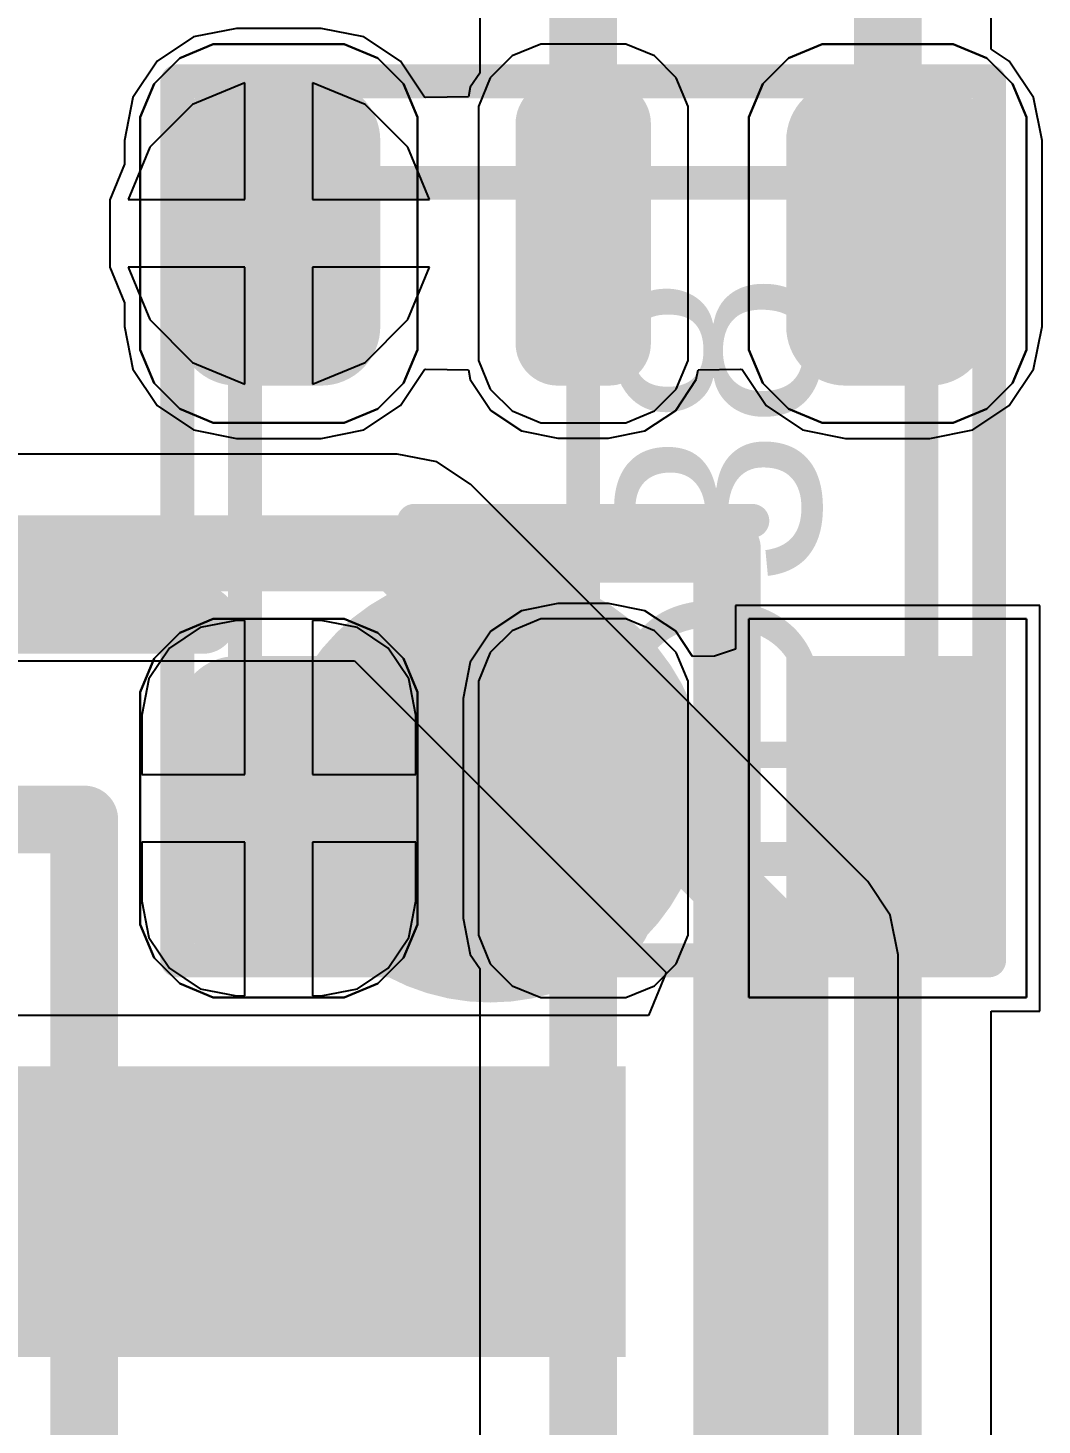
# Model space of a CAD drawing. Header units: inches. Extents: x -5 to 179, y -47 to 8.
# Drawn here: x 69.858 to 72.856, y -13.566 to -9.434 of the extents above; entities that cross this region are included whole.
import ezdxf

# ---------------------------------------------------------------- set-up
doc = ezdxf.new("R2010")
doc.units = ezdxf.units.IN
for name, color, linetype in [('Bottom 3D Body', 56, 'Continuous'), ('Bottom Courtyard', 56, 'Continuous'), ('Bottom Layer', 5, 'Continuous'), ('Bottom Overlay', 54, 'Continuous'), ('Bottom Solder', 6, 'Continuous'), ('Top 3D Body', 56, 'Continuous'), ('Top Courtyard', 56, 'Continuous'), ('Top Layer', 1, 'Continuous'), ('Top Overlay', 2, 'Continuous'), ('Top Paste', 8, 'Continuous'), ('Top Solder', 216, 'Continuous'), ('Via Holes', 16, 'Continuous')]:
    doc.layers.add(name, color=color, linetype=linetype)
doc.styles.add('Arial', font='', dxfattribs={"height": 0.2})
doc.styles.get('Arial').set_extended_font_data('Arial')

# ---------------------------------------------------------------- blocks, each defined once
blk = doc.blocks.new('SMDHDRV10P127_2X5_615X330X560B_B_992')
at = {"layer": 'Bottom Layer'}
blk.add_hatch(color=5, dxfattribs=at).paths.add_polyline_path([(-3.15, -2.16), (-0.75, -2.16), (-0.75, -2.92), (-3.15, -2.92)])
at = {"layer": 'Bottom Solder'}
blk.add_hatch(color=6, dxfattribs=at).paths.add_polyline_path([(-3.2, -2.11), (-0.7, -2.11), (-0.7, -2.97), (-3.2, -2.97)])
at = {"layer": 'Bottom 3D Body'}
for points in [[(-1.6, 3.7, 0.2, 0.2, 0), (-1.6, -3.7, 0.2, 0.2, 0)], [(1.6, -3.7, 0.2, 0.2, 0), (-1.6, -3.7, 0.2, 0.2, 0)]]:
    blk.add_lwpolyline(points, format="xyseb", dxfattribs=at)
blk.add_lwpolyline([(-1.65, -3.7, 0.1, 0.1, 1), (-1.55, -3.7, 0.1, 0.1, 1)], format="xyseb", close=True, dxfattribs=at)
blk.add_lwpolyline([(-1.65, -3.7, 0.1, 0.1, 1), (-1.55, -3.7, 0.1, 0.1, 1)], format="xyseb", close=True, dxfattribs=at)
at = {"layer": 'Bottom Courtyard'}
for points in [[(-3.5, 4.5, 0.2, 0.2, 0), (-3.5, -4.5, 0.2, 0.2, 0)], [(3.5, -4.5, 0.2, 0.2, 0), (-3.5, -4.5, 0.2, 0.2, 0)]]:
    blk.add_lwpolyline(points, format="xyseb", dxfattribs=at)
blk.add_lwpolyline([(-3.55, -4.5, 0.1, 0.1, 1), (-3.45, -4.5, 0.1, 0.1, 1)], format="xyseb", close=True, dxfattribs=at)
blk.add_lwpolyline([(-3.55, -4.5, 0.1, 0.1, 1), (-3.45, -4.5, 0.1, 0.1, 1)], format="xyseb", close=True, dxfattribs=at)
at = {"layer": 'Bottom Overlay'}
for points in [[(-2.6586, -3.8, 1, 1, 1), (-2.9414, -3.8, 1, 1, 1)], [(-3.1914, -3.8, 0.5, 0.5, 1), (-2.6914, -3.8, 0.5, 0.5, 1)], [(-2.9086, -3.8, 0.5, 0.5, 1), (-2.4086, -3.8, 0.5, 0.5, 1)], [(-2, -4.29, 0.1, 0.1, 1), (-1.9, -4.29, 0.1, 0.1, 1)]]:
    blk.add_lwpolyline(points, format="xyseb", close=True, dxfattribs=at)
blk.add_lwpolyline([(1.95, -4.29, 0.2, 0.2, 0), (-1.95, -4.29, 0.2, 0.2, 0)], format="xyseb", dxfattribs=at)
blk = doc.blocks.new('APA_RGB_LED_2020_1058')
at = {"layer": 'Top Layer'}
h = blk.add_hatch(color=1, dxfattribs=at)
edge = h.paths.add_edge_path()
edge.add_arc((-1.125, 1.025), 0.125, 90, 180)
edge.add_line((-1.25, 1.025), (-1.25, 0.775))
edge.add_arc((-1.125, 0.775), 0.125, 180, 270)
edge.add_line((-1.125, 0.65), (-0.575, 0.65))
edge.add_arc((-0.575, 0.775), 0.125, 270, 360)
edge.add_line((-0.45, 0.775), (-0.45, 1.025))
edge.add_arc((-0.575, 1.025), 0.125, 0, 90)
edge.add_line((-0.575, 1.15), (-1.125, 1.15))
h = blk.add_hatch(color=1, dxfattribs=at)
edge = h.paths.add_edge_path()
edge.add_arc((0.575, 1.025), 0.125, 90, 180)
edge.add_line((0.45, 1.025), (0.45, 0.775))
edge.add_arc((0.575, 0.775), 0.125, 180, 270)
edge.add_line((0.575, 0.65), (1.125, 0.65))
edge.add_arc((1.125, 0.775), 0.125, 270, 360)
edge.add_line((1.25, 0.775), (1.25, 1.025))
edge.add_arc((1.125, 1.025), 0.125, 0, 90)
edge.add_line((1.125, 1.15), (0.575, 1.15))
h = blk.add_hatch(color=1, dxfattribs=at)
edge = h.paths.add_edge_path()
edge.add_arc((-1.175, 0.075), 0.075, 90, 180)
edge.add_line((-1.25, 0.075), (-1.25, -0.075))
edge.add_arc((-1.175, -0.075), 0.075, 180, 270)
edge.add_line((-1.175, -0.15), (-0.525, -0.15))
edge.add_arc((-0.525, -0.075), 0.075, 270, 360)
edge.add_line((-0.45, -0.075), (-0.45, 0.075))
edge.add_arc((-0.525, 0.075), 0.075, 0, 90)
edge.add_line((-0.525, 0.15), (-1.175, 0.15))
h = blk.add_hatch(color=1, dxfattribs=at)
edge = h.paths.add_edge_path()
edge.add_arc((0.525, 0.075), 0.075, 90, 180)
edge.add_line((0.45, 0.075), (0.45, -0.075))
edge.add_arc((0.525, -0.075), 0.075, 180, 270)
edge.add_line((0.525, -0.15), (1.175, -0.15))
edge.add_arc((1.175, -0.075), 0.075, 270, 360)
edge.add_line((1.25, -0.075), (1.25, 0.075))
edge.add_arc((1.175, 0.075), 0.075, 0, 90)
edge.add_line((1.175, 0.15), (0.525, 0.15))
blk.add_hatch(color=1, dxfattribs=at).paths.add_polyline_path([(-1.25, -0.65), (-0.45, -0.65), (-0.45, -1.15), (-1.25, -1.15)])
h = blk.add_hatch(color=1, dxfattribs=at)
edge = h.paths.add_edge_path()
edge.add_arc((0.575, -0.775), 0.125, 90, 180)
edge.add_line((0.45, -0.775), (0.45, -1.025))
edge.add_arc((0.575, -1.025), 0.125, 180, 270)
edge.add_line((0.575, -1.15), (1.125, -1.15))
edge.add_arc((1.125, -1.025), 0.125, 270, 360)
edge.add_line((1.25, -1.025), (1.25, -0.775))
edge.add_arc((1.125, -0.775), 0.125, 0, 90)
edge.add_line((1.125, -0.65), (0.575, -0.65))
at = {"layer": 'Top Paste'}
h = blk.add_hatch(color=8, dxfattribs=at)
edge = h.paths.add_edge_path()
edge.add_arc((-1.125, 1.025), 0.125, 90, 180)
edge.add_line((-1.25, 1.025), (-1.25, 0.775))
edge.add_arc((-1.125, 0.775), 0.125, 180, 270)
edge.add_line((-1.125, 0.65), (-0.575, 0.65))
edge.add_arc((-0.575, 0.775), 0.125, 270, 360)
edge.add_line((-0.45, 0.775), (-0.45, 1.025))
edge.add_arc((-0.575, 1.025), 0.125, 0, 90)
edge.add_line((-0.575, 1.15), (-1.125, 1.15))
h = blk.add_hatch(color=8, dxfattribs=at)
edge = h.paths.add_edge_path()
edge.add_arc((0.575, 1.025), 0.125, 90, 180)
edge.add_line((0.45, 1.025), (0.45, 0.775))
edge.add_arc((0.575, 0.775), 0.125, 180, 270)
edge.add_line((0.575, 0.65), (1.125, 0.65))
edge.add_arc((1.125, 0.775), 0.125, 270, 360)
edge.add_line((1.25, 0.775), (1.25, 1.025))
edge.add_arc((1.125, 1.025), 0.125, 0, 90)
edge.add_line((1.125, 1.15), (0.575, 1.15))
h = blk.add_hatch(color=8, dxfattribs=at)
edge = h.paths.add_edge_path()
edge.add_arc((-1.175, 0.075), 0.075, 90, 180)
edge.add_line((-1.25, 0.075), (-1.25, -0.075))
edge.add_arc((-1.175, -0.075), 0.075, 180, 270)
edge.add_line((-1.175, -0.15), (-0.525, -0.15))
edge.add_arc((-0.525, -0.075), 0.075, 270, 360)
edge.add_line((-0.45, -0.075), (-0.45, 0.075))
edge.add_arc((-0.525, 0.075), 0.075, 0, 90)
edge.add_line((-0.525, 0.15), (-1.175, 0.15))
h = blk.add_hatch(color=8, dxfattribs=at)
edge = h.paths.add_edge_path()
edge.add_arc((0.525, 0.075), 0.075, 90, 180)
edge.add_line((0.45, 0.075), (0.45, -0.075))
edge.add_arc((0.525, -0.075), 0.075, 180, 270)
edge.add_line((0.525, -0.15), (1.175, -0.15))
edge.add_arc((1.175, -0.075), 0.075, 270, 360)
edge.add_line((1.25, -0.075), (1.25, 0.075))
edge.add_arc((1.175, 0.075), 0.075, 0, 90)
edge.add_line((1.175, 0.15), (0.525, 0.15))
blk.add_hatch(color=8, dxfattribs=at).paths.add_polyline_path([(-1.25, -0.65), (-0.45, -0.65), (-0.45, -1.15), (-1.25, -1.15)])
h = blk.add_hatch(color=8, dxfattribs=at)
edge = h.paths.add_edge_path()
edge.add_arc((0.575, -0.775), 0.125, 90, 180)
edge.add_line((0.45, -0.775), (0.45, -1.025))
edge.add_arc((0.575, -1.025), 0.125, 180, 270)
edge.add_line((0.575, -1.15), (1.125, -1.15))
edge.add_arc((1.125, -1.025), 0.125, 270, 360)
edge.add_line((1.25, -1.025), (1.25, -0.775))
edge.add_arc((1.125, -0.775), 0.125, 0, 90)
edge.add_line((1.125, -0.65), (0.575, -0.65))
at = {"layer": 'Top Solder'}
h = blk.add_hatch(color=216, dxfattribs=at)
edge = h.paths.add_edge_path()
edge.add_arc((-1.125, 1.025), 0.175, 90, 180)
edge.add_line((-1.3, 1.025), (-1.3, 0.775))
edge.add_arc((-1.125, 0.775), 0.175, 180, 270)
edge.add_line((-1.125, 0.6), (-0.575, 0.6))
edge.add_arc((-0.575, 0.775), 0.175, 270, 360)
edge.add_line((-0.4, 0.775), (-0.4, 1.025))
edge.add_arc((-0.575, 1.025), 0.175, 0, 90)
edge.add_line((-0.575, 1.2), (-1.125, 1.2))
h = blk.add_hatch(color=216, dxfattribs=at)
edge = h.paths.add_edge_path()
edge.add_arc((0.575, 1.025), 0.175, 90, 180)
edge.add_line((0.4, 1.025), (0.4, 0.775))
edge.add_arc((0.575, 0.775), 0.175, 180, 270)
edge.add_line((0.575, 0.6), (1.125, 0.6))
edge.add_arc((1.125, 0.775), 0.175, 270, 360)
edge.add_line((1.3, 0.775), (1.3, 1.025))
edge.add_arc((1.125, 1.025), 0.175, 0, 90)
edge.add_line((1.125, 1.2), (0.575, 1.2))
h = blk.add_hatch(color=216, dxfattribs=at)
edge = h.paths.add_edge_path()
edge.add_arc((-1.175, 0.075), 0.125, 90, 180)
edge.add_line((-1.3, 0.075), (-1.3, -0.075))
edge.add_arc((-1.175, -0.075), 0.125, 180, 270)
edge.add_line((-1.175, -0.2), (-0.525, -0.2))
edge.add_arc((-0.525, -0.075), 0.125, 270, 360)
edge.add_line((-0.4, -0.075), (-0.4, 0.075))
edge.add_arc((-0.525, 0.075), 0.125, 0, 90)
edge.add_line((-0.525, 0.2), (-1.175, 0.2))
h = blk.add_hatch(color=216, dxfattribs=at)
edge = h.paths.add_edge_path()
edge.add_arc((0.525, 0.075), 0.125, 90, 180)
edge.add_line((0.4, 0.075), (0.4, -0.075))
edge.add_arc((0.525, -0.075), 0.125, 180, 270)
edge.add_line((0.525, -0.2), (1.175, -0.2))
edge.add_arc((1.175, -0.075), 0.125, 270, 360)
edge.add_line((1.3, -0.075), (1.3, 0.075))
edge.add_arc((1.175, 0.075), 0.125, 0, 90)
edge.add_line((1.175, 0.2), (0.525, 0.2))
blk.add_hatch(color=216, dxfattribs=at).paths.add_polyline_path([(-1.3, -0.6), (-0.4, -0.6), (-0.4, -1.2), (-1.3, -1.2)])
h = blk.add_hatch(color=216, dxfattribs=at)
edge = h.paths.add_edge_path()
edge.add_arc((0.575, -0.775), 0.175, 90, 180)
edge.add_line((0.4, -0.775), (0.4, -1.025))
edge.add_arc((0.575, -1.025), 0.175, 180, 270)
edge.add_line((0.575, -1.2), (1.125, -1.2))
edge.add_arc((1.125, -1.025), 0.175, 270, 360)
edge.add_line((1.3, -1.025), (1.3, -0.775))
edge.add_arc((1.125, -0.775), 0.175, 0, 90)
edge.add_line((1.125, -0.6), (0.575, -0.6))
at = {"layer": 'Top 3D Body'}
for points in [[(-1, 1, 0.1, 0.1, 0), (1, 1, 0.1, 0.1, 0)], [(-1, 1, 0.1, 0.1, 0), (-1, -1, 0.1, 0.1, 0)], [(1, 1, 0.1, 0.1, 0), (1, -1, 0.1, 0.1, 0)], [(-1, -1, 0.1, 0.1, 0), (1, -1, 0.1, 0.1, 0)]]:
    blk.add_lwpolyline(points, format="xyseb", dxfattribs=at)
for points in [[(-1.025, 1, 0.05, 0.05, 1), (-0.975, 1, 0.05, 0.05, 1)], [(-1.025, 1, 0.05, 0.05, 1), (-0.975, 1, 0.05, 0.05, 1)], [(0.975, 1, 0.05, 0.05, 1), (1.025, 1, 0.05, 0.05, 1)], [(0.975, 1, 0.05, 0.05, 1), (1.025, 1, 0.05, 0.05, 1)], [(-1.025, -1, 0.05, 0.05, 1), (-0.975, -1, 0.05, 0.05, 1)], [(-1.025, -1, 0.05, 0.05, 1), (-0.975, -1, 0.05, 0.05, 1)], [(0.975, -1, 0.05, 0.05, 1), (1.025, -1, 0.05, 0.05, 1)], [(0.975, -1, 0.05, 0.05, 1), (1.025, -1, 0.05, 0.05, 1)]]:
    blk.add_lwpolyline(points, format="xyseb", close=True, dxfattribs=at)
at = {"layer": 'Top Courtyard'}
for points in [[(-1.3, 1.2, 0.1, 0.1, 0), (-1.3, -1.2, 0.1, 0.1, 0)], [(-1.3, 1.2, 0.1, 0.1, 0), (1.3, 1.2, 0.1, 0.1, 0)], [(1.3, 1.2, 0.1, 0.1, 0), (1.3, -1.2, 0.1, 0.1, 0)], [(0, 0.5, 0.1, 0.1, 0), (0, -0.5, 0.1, 0.1, 0)], [(-0.5, 0, 0.1, 0.1, 0), (0.5, 0, 0.1, 0.1, 0)], [(-1.3, -1.2, 0.1, 0.1, 0), (1.3, -1.2, 0.1, 0.1, 0)]]:
    blk.add_lwpolyline(points, format="xyseb", dxfattribs=at)
for points in [[(-1.325, 1.2, 0.05, 0.05, 1), (-1.275, 1.2, 0.05, 0.05, 1)], [(-1.325, 1.2, 0.05, 0.05, 1), (-1.275, 1.2, 0.05, 0.05, 1)], [(1.275, 1.2, 0.05, 0.05, 1), (1.325, 1.2, 0.05, 0.05, 1)], [(1.275, 1.2, 0.05, 0.05, 1), (1.325, 1.2, 0.05, 0.05, 1)], [(-0.025, 0.5, 0.05, 0.05, 1), (0.025, 0.5, 0.05, 0.05, 1)], [(-0.525, 0, 0.05, 0.05, 1), (-0.475, 0, 0.05, 0.05, 1)], [(0.475, 0, 0.05, 0.05, 1), (0.525, 0, 0.05, 0.05, 1)], [(-0.025, -0.5, 0.05, 0.05, 1), (0.025, -0.5, 0.05, 0.05, 1)], [(-1.325, -1.2, 0.05, 0.05, 1), (-1.275, -1.2, 0.05, 0.05, 1)], [(-1.325, -1.2, 0.05, 0.05, 1), (-1.275, -1.2, 0.05, 0.05, 1)], [(1.275, -1.2, 0.05, 0.05, 1), (1.325, -1.2, 0.05, 0.05, 1)], [(1.275, -1.2, 0.05, 0.05, 1), (1.325, -1.2, 0.05, 0.05, 1)]]:
    blk.add_lwpolyline(points, format="xyseb", close=True, dxfattribs=at)
at = {"layer": 'Top Overlay'}
for p, q in [((-1.2929, 1.2689), (-1.1937, 1.31)), ((-1.1937, 1.31), (-1.14, 1.31)), ((-1.14, 1.31), (-1.14, 1.31)), ((-1.14, 1.31), (-0.56, 1.31)), ((-0.56, 1.31), (-0.5063, 1.31)), ((-0.5063, 1.31), (-0.4071, 1.2689)), ((0.4071, 1.2689), (0.5063, 1.31)), ((0.5063, 1.31), (0.56, 1.31)), ((0.56, 1.31), (0.56, 1.31)), ((0.56, 1.31), (1.14, 1.31)), ((1.14, 1.31), (1.1937, 1.31)), ((1.1937, 1.31), (1.2929, 1.2689)), ((-1.3689, 1.1929), (-1.2929, 1.2689)), ((-0.4071, 1.2689), (-0.3311, 1.1929)), ((0.3311, 1.1929), (0.4071, 1.2689)), ((1.2929, 1.2689), (1.3689, 1.1929)), ((-1.41, 1.0937), (-1.3689, 1.1929)), ((-0.3311, 1.1929), (-0.29, 1.0937)), ((0.29, 1.0937), (0.3311, 1.1929)), ((1.3689, 1.1929), (1.41, 1.0937)), ((-1.41, 1.04), (-1.41, 1.0937)), ((-0.29, 1.0937), (-0.29, 1.04)), ((0.29, 1.04), (0.29, 1.0937)), ((1.41, 1.0937), (1.41, 1.04)), ((-1.41, 0.76), (-1.41, 1.04)), ((-0.29, 1.04), (-0.29, 1.04)), ((-0.29, 1.04), (-0.29, 0.76)), ((0.29, 0.76), (0.29, 1.04)), ((1.41, 1.04), (1.41, 1.04)), ((1.41, 1.04), (1.41, 0.76)), ((-1.41, 0.76), (-1.41, 0.76)), ((-1.41, 0.7063), (-1.41, 0.76)), ((-0.29, 0.76), (-0.29, 0.7063)), ((0.29, 0.76), (0.29, 0.76)), ((0.29, 0.7063), (0.29, 0.76)), ((1.41, 0.76), (1.41, 0.7063)), ((-1.3689, 0.6071), (-1.41, 0.7063)), ((-0.29, 0.7063), (-0.3311, 0.6071)), ((0.3311, 0.6071), (0.29, 0.7063)), ((1.41, 0.7063), (1.3689, 0.6071)), ((-1.2929, 0.5311), (-1.3689, 0.6071)), ((-0.3311, 0.6071), (-0.4071, 0.5311)), ((0.4071, 0.5311), (0.3311, 0.6071)), ((1.3689, 0.6071), (1.2929, 0.5311)), ((-1.1937, 0.49), (-1.2929, 0.5311)), ((-0.4071, 0.5311), (-0.5063, 0.49)), ((0.5063, 0.49), (0.4071, 0.5311)), ((1.2929, 0.5311), (1.1937, 0.49)), ((-1.14, 0.49), (-1.1937, 0.49)), ((-0.56, 0.49), (-1.14, 0.49)), ((-0.5063, 0.49), (-0.56, 0.49)), ((-0.56, 0.49), (-0.56, 0.49)), ((0.56, 0.49), (0.5063, 0.49)), ((1.14, 0.49), (0.56, 0.49)), ((1.1937, 0.49), (1.14, 0.49)), ((1.14, 0.49), (1.14, 0.49)), ((-1.2258, 0.31), (-1.3103, 0.275)), ((-1.18, 0.31), (-1.2258, 0.31)), ((-0.52, 0.31), (-1.18, 0.31)), ((-0.4743, 0.31), (-0.52, 0.31)), ((-0.52, 0.31), (-0.52, 0.31)), ((-0.3897, 0.275), (-0.4743, 0.31)), ((0.4742, 0.31), (0.3897, 0.275)), ((0.52, 0.31), (0.4742, 0.31)), ((1.18, 0.31), (0.52, 0.31)), ((1.2258, 0.31), (1.18, 0.31)), ((1.18, 0.31), (1.18, 0.31)), ((1.3103, 0.275), (1.2258, 0.31)), ((-1.3103, 0.275), (-1.375, 0.2103)), ((-0.325, 0.2103), (-0.3897, 0.275)), ((0.3897, 0.275), (0.325, 0.2103)), ((1.375, 0.2103), (1.3103, 0.275)), ((-1.375, 0.2103), (-1.41, 0.1258)), ((-0.29, 0.1258), (-0.325, 0.2103)), ((0.325, 0.2103), (0.29, 0.1258)), ((1.41, 0.1258), (1.375, 0.2103)), ((-1.41, 0.1258), (-1.41, 0.08)), ((-0.29, 0.08), (-0.29, 0.1258)), ((0.29, 0.1258), (0.29, 0.08)), ((1.41, 0.08), (1.41, 0.1258)), ((-1.41, 0.08), (-1.41, -0.08)), ((-1.41, 0.08), (-1.41, 0.08)), ((-0.29, -0.08), (-0.29, 0.08)), ((0.29, 0.08), (0.29, -0.08)), ((0.29, 0.08), (0.29, 0.08)), ((1.41, -0.08), (1.41, 0.08)), ((-1.41, -0.08), (-1.41, -0.1257)), ((-0.29, -0.1257), (-0.29, -0.08)), ((-0.29, -0.08), (-0.29, -0.08)), ((0.29, -0.08), (0.29, -0.1257)), ((1.41, -0.1257), (1.41, -0.08)), ((1.41, -0.08), (1.41, -0.08)), ((-1.41, -0.1257), (-1.375, -0.2103)), ((-0.325, -0.2103), (-0.29, -0.1257)), ((0.29, -0.1257), (0.325, -0.2103)), ((1.375, -0.2103), (1.41, -0.1257)), ((-1.375, -0.2103), (-1.3103, -0.275)), ((-0.3897, -0.275), (-0.325, -0.2103)), ((0.325, -0.2103), (0.3897, -0.275)), ((1.3103, -0.275), (1.375, -0.2103)), ((-1.3103, -0.275), (-1.2258, -0.31)), ((-0.4743, -0.31), (-0.3897, -0.275)), ((0.3897, -0.275), (0.4742, -0.31)), ((1.2258, -0.31), (1.3103, -0.275)), ((-1.2258, -0.31), (-1.18, -0.31)), ((-1.18, -0.31), (-1.18, -0.31)), ((-1.18, -0.31), (-0.52, -0.31)), ((-0.52, -0.31), (-0.4743, -0.31)), ((0.4742, -0.31), (0.52, -0.31)), ((0.52, -0.31), (0.52, -0.31)), ((0.52, -0.31), (1.18, -0.31)), ((1.18, -0.31), (1.2258, -0.31)), ((-1.41, -1.31), (-1.41, -0.49)), ((-1.41, -0.49), (-0.29, -0.49)), ((-0.29, -0.49), (-0.29, -1.31)), ((0.4071, -0.5311), (0.5063, -0.49)), ((0.5063, -0.49), (0.56, -0.49)), ((0.56, -0.49), (0.56, -0.49)), ((0.56, -0.49), (1.14, -0.49)), ((1.14, -0.49), (1.1937, -0.49)), ((1.1937, -0.49), (1.2929, -0.5311)), ((0.3311, -0.6071), (0.4071, -0.5311)), ((1.2929, -0.5311), (1.3689, -0.6071)), ((0.29, -0.7063), (0.3311, -0.6071)), ((1.3689, -0.6071), (1.41, -0.7063)), ((0.29, -0.76), (0.29, -0.7063)), ((1.41, -0.7063), (1.41, -0.76)), ((0.29, -1.04), (0.29, -0.76)), ((1.41, -0.76), (1.41, -0.76)), ((1.41, -0.76), (1.41, -1.04)), ((0.29, -1.04), (0.29, -1.04)), ((0.29, -1.0937), (0.29, -1.04)), ((1.41, -1.04), (1.41, -1.0937)), ((0.3311, -1.1929), (0.29, -1.0937)), ((1.41, -1.0937), (1.3689, -1.1929)), ((0.4071, -1.2689), (0.3311, -1.1929)), ((1.3689, -1.1929), (1.2929, -1.2689)), ((0.5063, -1.31), (0.4071, -1.2689)), ((1.2929, -1.2689), (1.1937, -1.31)), ((-0.29, -1.31), (-1.41, -1.31)), ((0.56, -1.31), (0.5063, -1.31)), ((1.14, -1.31), (0.56, -1.31)), ((1.1937, -1.31), (1.14, -1.31)), ((1.14, -1.31), (1.14, -1.31))]:
    blk.add_line(p, q, dxfattribs=at)
at = {"layer": 'Top Courtyard', "style": 'Arial'}
blk.add_text('D38', height=0.6, dxfattribs=at).set_placement((-0.8, -0.7))

msp = doc.modelspace()

# ---------------------------------------------------------------- hatches: boundary and pattern name
at = {"layer": 'Bottom Layer'}
h = msp.add_hatch(color=5, dxfattribs=at)
edge = h.paths.add_edge_path()
edge.add_arc((70.6, -10.0417), 0.3, 0, 360)
at = {"layer": 'Top Layer'}
h = msp.add_hatch(color=1, dxfattribs=at)
edge = h.paths.add_edge_path()
edge.add_arc((70.6, -10.0417), 0.3, 0, 360)
at = {"layer": 'Via Holes'}
h = msp.add_hatch(color=7, dxfattribs=at)
edge = h.paths.add_edge_path()
edge.add_arc((70.6, -10.0417), 0.15, 0, 360)

# ---------------------------------------------------------------- linework, layer by layer
at = {"layer": 'Bottom Layer'}
for p, q in [((70.5, -9.596), (70.3451, -9.6602)), ((70.5, -9.9417), (70.5, -9.596)), ((70.8549, -9.6602), (70.7, -9.596)), ((70.7, -9.596), (70.7, -9.9417)), ((70.3451, -9.6602), (70.2185, -9.7868)), ((70.9815, -9.7868), (70.8549, -9.6602)), ((70.2185, -9.7868), (70.1543, -9.9417)), ((71.0457, -9.9417), (70.9815, -9.7868)), ((70.1543, -9.9417), (70.5, -9.9417)), ((70.7, -9.9417), (71.0457, -9.9417)), ((70.5, -10.1417), (70.1543, -10.1417)), ((70.1543, -10.1417), (70.2185, -10.2966)), ((70.5, -10.4873), (70.5, -10.1417)), ((71.0457, -10.1417), (70.7, -10.1417)), ((70.7, -10.1417), (70.7, -10.4873)), ((70.9815, -10.2966), (71.0457, -10.1417)), ((70.2185, -10.2966), (70.3451, -10.4232)), ((70.8549, -10.4232), (70.9815, -10.2966)), ((70.3451, -10.4232), (70.5, -10.4873)), ((70.7, -10.4873), (70.8549, -10.4232)), ((70.95, -10.6941), (66.2, -10.6941)), ((71.0671, -10.7174), (70.95, -10.6941)), ((70.95, -10.6941), (70.95, -10.6941)), ((71.1663, -10.7837), (71.0671, -10.7174)), ((72.3413, -11.9587), (71.1663, -10.7837)), ((69.2802, -11.3059), (70.8233, -11.3059)), ((70.8233, -11.3059), (71.7454, -12.228)), ((72.4076, -12.0579), (72.3413, -11.9587)), ((72.4309, -12.175), (72.4076, -12.0579)), ((72.4309, -14.2483), (72.4309, -12.175)), ((72.4309, -12.175), (72.4309, -12.175)), ((71.7454, -12.228), (71.6928, -12.355)), ((71.6928, -12.355), (68.975, -12.355))]:
    msp.add_line(p, q, dxfattribs=at)
for points in [[(66.2, -11, 0.2, 0.2, 0), (70.95, -11, 0.2, 0.2, 0)], [(70.95, -11, 0.2, 0.2, 0), (72.125, -12.175, 0.2, 0.2, 0)], [(72.125, -14.375, 0.2, 0.2, 0), (72.125, -12.175, 0.2, 0.2, 0)]]:
    msp.add_lwpolyline(points, format="xyseb", dxfattribs=at)
for points in [[(70.9, -11, 0.1, 0.1, 1), (71, -11, 0.1, 0.1, 1)], [(70.9, -11, 0.1, 0.1, 1), (71, -11, 0.1, 0.1, 1)], [(72.075, -12.175, 0.1, 0.1, 1), (72.175, -12.175, 0.1, 0.1, 1)], [(72.075, -12.175, 0.1, 0.1, 1), (72.175, -12.175, 0.1, 0.1, 1)]]:
    msp.add_lwpolyline(points, format="xyseb", close=True, dxfattribs=at)
at = {"layer": 'Top Layer'}
for p, q in [((71.1941, -7.6828), (71.1941, -9.5672)), ((72.7059, -9.4967), (72.7059, -7.8083)), ((70.3482, -9.4605), (70.2407, -9.5324)), ((70.475, -9.4353), (70.3482, -9.4605)), ((70.725, -9.4353), (70.475, -9.4353)), ((70.8518, -9.4605), (70.725, -9.4353)), ((70.9593, -9.5324), (70.8518, -9.4605)), ((72.7593, -9.5324), (72.7059, -9.4967)), ((70.2407, -9.5324), (70.1689, -9.6399)), ((71.0306, -9.639), (70.9593, -9.5324)), ((72.8311, -9.6399), (72.7593, -9.5324)), ((71.1941, -9.5672), (71.166, -9.6094)), ((71.166, -9.6094), (71.1603, -9.638)), ((70.1689, -9.6399), (70.1436, -9.7667)), ((71.0348, -9.6398), (71.0306, -9.639)), ((71.1603, -9.638), (71.0348, -9.6398)), ((72.8564, -9.7667), (72.8311, -9.6399)), ((70.1436, -9.7667), (70.1436, -9.8369)), ((72.8564, -10.3167), (72.8564, -9.7667)), ((70.1436, -9.8369), (70.1, -9.9422)), ((70.1, -9.9422), (70.1, -10.1411)), ((70.1, -10.1411), (70.1436, -10.2465)), ((70.1436, -10.2465), (70.1436, -10.3167)), ((70.1436, -10.3167), (70.1689, -10.4435)), ((72.8311, -10.4435), (72.8564, -10.3167)), ((70.1689, -10.4435), (70.2407, -10.551)), ((70.9593, -10.551), (71.0306, -10.4443)), ((71.0306, -10.4443), (71.0348, -10.4435)), ((71.0348, -10.4435), (71.1603, -10.4453)), ((71.1603, -10.4453), (71.166, -10.474)), ((71.834, -10.474), (71.8397, -10.4453)), ((71.8397, -10.4453), (71.9652, -10.4435)), ((71.9652, -10.4435), (71.9694, -10.4443)), ((71.9694, -10.4443), (72.0407, -10.551)), ((72.7593, -10.551), (72.8311, -10.4435)), ((71.166, -10.474), (71.2267, -10.5649)), ((71.7733, -10.5649), (71.834, -10.474)), ((70.2407, -10.551), (70.3482, -10.6228)), ((70.8518, -10.6228), (70.9593, -10.551)), ((71.2267, -10.5649), (71.3177, -10.6257)), ((71.6823, -10.6257), (71.7733, -10.5649)), ((72.0407, -10.551), (72.1482, -10.6228)), ((72.6518, -10.6228), (72.7593, -10.551)), ((70.3482, -10.6228), (70.475, -10.648)), ((70.475, -10.648), (70.725, -10.648)), ((70.725, -10.648), (70.8518, -10.6228)), ((71.3177, -10.6257), (71.425, -10.6471)), ((71.425, -10.6471), (71.575, -10.6471)), ((71.575, -10.6471), (71.6823, -10.6257)), ((72.1482, -10.6228), (72.275, -10.648)), ((72.275, -10.648), (72.525, -10.648)), ((72.525, -10.648), (72.6518, -10.6228)), ((71.425, -11.1363), (71.3177, -11.1576)), ((71.575, -11.1363), (71.425, -11.1363)), ((71.6823, -11.1576), (71.575, -11.1363)), ((72.85, -11.1417), (71.95, -11.1417)), ((71.95, -11.1417), (71.95, -11.2717)), ((72.85, -12.3417), (72.85, -11.1417)), ((70.475, -11.1863), (70.3677, -11.2076)), ((70.5, -11.1863), (70.475, -11.1863)), ((70.5, -11.6417), (70.5, -11.1863)), ((70.725, -11.1863), (70.7, -11.1863)), ((70.7, -11.1863), (70.7, -11.6417)), ((70.8323, -11.2076), (70.725, -11.1863)), ((71.3177, -11.1576), (71.2267, -11.2184)), ((71.7733, -11.2184), (71.6823, -11.1576)), ((70.3677, -11.2076), (70.2767, -11.2684)), ((70.9233, -11.2684), (70.8323, -11.2076)), ((71.2267, -11.2184), (71.166, -11.3094)), ((71.823, -11.2928), (71.7733, -11.2184)), ((70.2767, -11.2684), (70.216, -11.3594)), ((70.984, -11.3594), (70.9233, -11.2684)), ((71.95, -11.2717), (71.888, -11.2919)), ((71.166, -11.3094), (71.1446, -11.4167)), ((71.888, -11.2919), (71.823, -11.2928)), ((70.216, -11.3594), (70.1946, -11.4667)), ((71.0054, -11.4667), (70.984, -11.3594)), ((71.1446, -11.4167), (71.1446, -12.0667)), ((70.1946, -11.4667), (70.1946, -11.6417)), ((71.0054, -11.6417), (71.0054, -11.4667)), ((70.1946, -11.6417), (70.5, -11.6417)), ((70.7, -11.6417), (71.0054, -11.6417)), ((70.5, -11.8417), (70.1946, -11.8417)), ((70.1946, -11.8417), (70.1946, -12.0167)), ((70.5, -12.2971), (70.5, -11.8417)), ((71.0054, -11.8417), (70.7, -11.8417)), ((70.7, -11.8417), (70.7, -12.2971)), ((71.0054, -12.0167), (71.0054, -11.8417)), ((70.1946, -12.0167), (70.216, -12.124)), ((70.984, -12.124), (71.0054, -12.0167)), ((71.1446, -12.0667), (71.166, -12.174)), ((70.216, -12.124), (70.2767, -12.2149)), ((70.9233, -12.2149), (70.984, -12.124)), ((71.166, -12.174), (71.1941, -12.2161)), ((70.2767, -12.2149), (70.3677, -12.2757)), ((70.8323, -12.2757), (70.9233, -12.2149)), ((71.1941, -12.2161), (71.1941, -14.1005)), ((70.3677, -12.2757), (70.475, -12.2971)), ((70.475, -12.2971), (70.5, -12.2971)), ((70.7, -12.2971), (70.725, -12.2971)), ((70.725, -12.2971), (70.8323, -12.2757)), ((72.7059, -14.03), (72.7059, -12.3417)), ((72.7059, -12.3417), (72.85, -12.3417))]:
    msp.add_line(p, q, dxfattribs=at)
for points in [[(71.5, -10.0417, 0.2, 0.2, 0), (71.5, -7.2083, 0.2, 0.2, 0)], [(72.4, -10.0417, 0.2, 0.2, 0), (72.4, -7.2083, 0.2, 0.2, 0)], [(71.5, -14.575, 0.2, 0.2, 0), (71.5, -11.7417, 0.2, 0.2, 0)], [(72.4, -14.575, 0.2, 0.2, 0), (72.4, -11.7417, 0.2, 0.2, 0)]]:
    msp.add_lwpolyline(points, format="xyseb", dxfattribs=at)
for points in [[(71.45, -10.0417, 0.1, 0.1, 1), (71.55, -10.0417, 0.1, 0.1, 1)], [(72.35, -10.0417, 0.1, 0.1, 1), (72.45, -10.0417, 0.1, 0.1, 1)], [(71.45, -11.7417, 0.1, 0.1, 1), (71.55, -11.7417, 0.1, 0.1, 1)], [(72.35, -11.7417, 0.1, 0.1, 1), (72.45, -11.7417, 0.1, 0.1, 1)]]:
    msp.add_lwpolyline(points, format="xyseb", close=True, dxfattribs=at)
at = {"layer": 'Top Overlay'}
for p, q in [((70.4063, -9.4817), (70.3071, -9.5228)), ((70.7937, -9.4817), (70.4063, -9.4817)), ((70.8929, -9.5228), (70.7937, -9.4817)), ((71.3742, -9.4817), (71.2897, -9.5167)), ((71.6257, -9.4817), (71.3742, -9.4817)), ((71.7103, -9.5167), (71.6257, -9.4817)), ((72.2063, -9.4817), (72.1071, -9.5228)), ((72.5937, -9.4817), (72.2063, -9.4817)), ((72.6929, -9.5228), (72.5937, -9.4817)), ((70.3071, -9.5228), (70.2311, -9.5987)), ((70.9689, -9.5987), (70.8929, -9.5228)), ((71.2897, -9.5167), (71.225, -9.5814)), ((71.775, -9.5814), (71.7103, -9.5167)), ((72.1071, -9.5228), (72.0311, -9.5987)), ((72.7689, -9.5987), (72.6929, -9.5228)), ((71.225, -9.5814), (71.19, -9.6659)), ((71.81, -9.6659), (71.775, -9.5814)), ((70.2311, -9.5987), (70.19, -9.698)), ((71.01, -9.698), (70.9689, -9.5987)), ((72.0311, -9.5987), (71.99, -9.698)), ((72.81, -9.698), (72.7689, -9.5987)), ((71.19, -9.6659), (71.19, -9.7117)), ((71.81, -9.7117), (71.81, -9.6659)), ((70.19, -9.698), (70.19, -9.7517)), ((71.01, -9.7517), (71.01, -9.698)), ((71.99, -9.698), (71.99, -9.7517)), ((72.81, -9.7517), (72.81, -9.698)), ((70.19, -9.7517), (70.19, -10.3317)), ((71.01, -10.3317), (71.01, -9.7517)), ((71.19, -9.7117), (71.19, -10.3717)), ((71.81, -10.3717), (71.81, -9.7117)), ((71.99, -9.7517), (71.99, -10.3317)), ((72.81, -10.3317), (72.81, -9.7517)), ((70.19, -10.3317), (70.19, -10.3854)), ((71.01, -10.3854), (71.01, -10.3317)), ((71.19, -10.3717), (71.19, -10.4174)), ((71.81, -10.4174), (71.81, -10.3717)), ((71.99, -10.3317), (71.99, -10.3854)), ((72.81, -10.3854), (72.81, -10.3317)), ((70.19, -10.3854), (70.2311, -10.4846)), ((70.9689, -10.4846), (71.01, -10.3854)), ((71.99, -10.3854), (72.0311, -10.4846)), ((72.7689, -10.4846), (72.81, -10.3854)), ((71.19, -10.4174), (71.225, -10.502)), ((71.775, -10.502), (71.81, -10.4174)), ((70.2311, -10.4846), (70.3071, -10.5606)), ((70.8929, -10.5606), (70.9689, -10.4846)), ((72.0311, -10.4846), (72.1071, -10.5606)), ((72.6929, -10.5606), (72.7689, -10.4846)), ((71.225, -10.502), (71.2897, -10.5667)), ((71.7103, -10.5667), (71.775, -10.502)), ((70.3071, -10.5606), (70.4063, -10.6017)), ((70.7937, -10.6017), (70.8929, -10.5606)), ((71.2897, -10.5667), (71.3742, -10.6017)), ((71.6257, -10.6017), (71.7103, -10.5667)), ((72.1071, -10.5606), (72.2063, -10.6017)), ((72.5937, -10.6017), (72.6929, -10.5606)), ((70.4063, -10.6017), (70.7937, -10.6017)), ((71.3742, -10.6017), (71.6257, -10.6017)), ((72.2063, -10.6017), (72.5937, -10.6017)), ((70.4063, -11.1817), (70.3071, -11.2228)), ((70.7937, -11.1817), (70.4063, -11.1817)), ((70.8929, -11.2228), (70.7937, -11.1817)), ((71.3742, -11.1817), (71.2897, -11.2167)), ((71.6257, -11.1817), (71.3742, -11.1817)), ((71.7103, -11.2167), (71.6257, -11.1817)), ((72.81, -11.1817), (71.99, -11.1817)), ((71.99, -11.1817), (71.99, -12.3017)), ((72.81, -12.3017), (72.81, -11.1817)), ((70.3071, -11.2228), (70.2311, -11.2987)), ((70.9689, -11.2987), (70.8929, -11.2228)), ((71.2897, -11.2167), (71.225, -11.2814)), ((71.775, -11.2814), (71.7103, -11.2167)), ((71.225, -11.2814), (71.19, -11.3659)), ((71.81, -11.3659), (71.775, -11.2814)), ((70.2311, -11.2987), (70.19, -11.398)), ((71.01, -11.398), (70.9689, -11.2987)), ((70.19, -11.398), (70.19, -11.4517)), ((71.01, -11.4517), (71.01, -11.398)), ((71.19, -11.3659), (71.19, -11.4117)), ((71.81, -11.4117), (71.81, -11.3659)), ((71.19, -11.4117), (71.19, -12.0717)), ((71.81, -12.0717), (71.81, -11.4117)), ((70.19, -11.4517), (70.19, -12.0317)), ((71.01, -12.0317), (71.01, -11.4517)), ((70.19, -12.0317), (70.19, -12.0854)), ((71.01, -12.0854), (71.01, -12.0317)), ((70.19, -12.0854), (70.2311, -12.1846)), ((70.9689, -12.1846), (71.01, -12.0854)), ((71.19, -12.0717), (71.19, -12.1174)), ((71.81, -12.1174), (71.81, -12.0717)), ((71.19, -12.1174), (71.225, -12.202)), ((71.775, -12.202), (71.81, -12.1174)), ((70.2311, -12.1846), (70.3071, -12.2606)), ((70.8929, -12.2606), (70.9689, -12.1846)), ((71.225, -12.202), (71.2897, -12.2667)), ((71.7103, -12.2667), (71.775, -12.202)), ((70.3071, -12.2606), (70.4063, -12.3017)), ((70.7937, -12.3017), (70.8929, -12.2606)), ((71.2897, -12.2667), (71.3742, -12.3017)), ((71.6257, -12.3017), (71.7103, -12.2667)), ((70.4063, -12.3017), (70.7937, -12.3017)), ((71.3742, -12.3017), (71.6257, -12.3017)), ((71.99, -12.3017), (72.81, -12.3017))]:
    msp.add_line(p, q, dxfattribs=at)

# ---------------------------------------------------------------- block references
for name, p, rotation in [('APA_RGB_LED_2020_1058', (71.5, -10.8917), 90), ('SMDHDRV10P127_2X5_615X330X560B_B_992', (68.425, -15.475), 180)]:
    msp.add_blockref(name, p, dxfattribs=dict(rotation=rotation))

doc.saveas('drawing.dxf')
